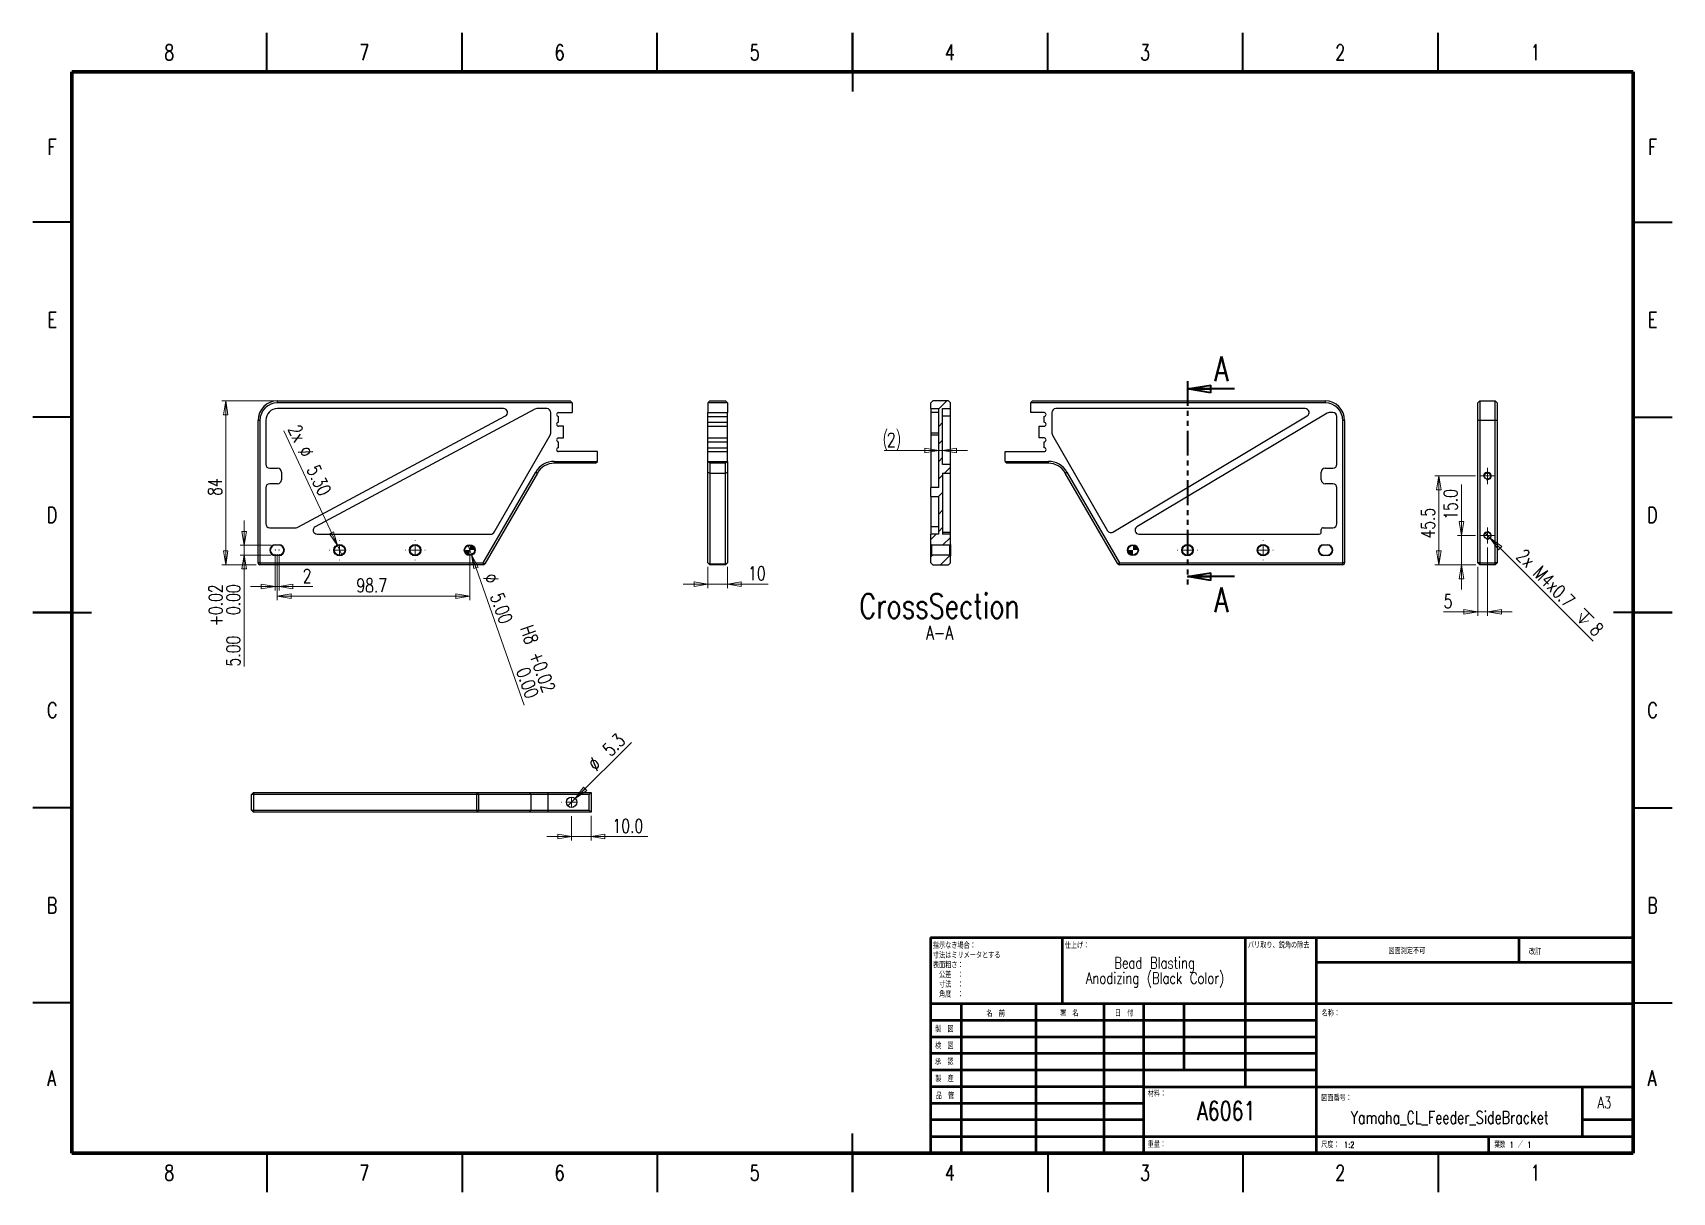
# Model space of a CAD drawing. Header units: millimetres. Extents: x 0 to 840, y 0 to 594.
import ezdxf

# ---------------------------------------------------------------- set-up
doc = ezdxf.new("R2010")
doc.units = ezdxf.units.MM
doc.header["$LTSCALE"] = 2
doc.header["$PDSIZE"] = -1
doc.linetypes.add('PHANTOM', pattern=[12.7, 6.35, -1.27, 1.27, -1.27, 1.27, -1.27])
doc.styles.add('SLDTEXTSTYLE0', font='TXT', dxfattribs={"width": 0.75, "bigfont": 'bigfont'})
doc.styles.add('SLDTEXTSTYLE1', font='TXT', dxfattribs={"width": 0.65625, "bigfont": 'bigfont'})
doc.dimstyles.new('SLDDIMSTYLE0', dxfattribs={"dimtxt": 7, "dimasz": 7.112, "dimexe": 0, "dimexo": 0.0625, "dimgap": 1.75, "dimtad": 1, "dimdec": 0, "dimrnd": 1e-09, "dimzin": 12, "dimdsep": 46, "dimtxsty": 'SLDTEXTSTYLE0', "dimblk1": 'CLOSED', "dimblk2": 'CLOSED', "dimsah": 1, "dimcen": 0.09, "dimadec": 0, "dimazin": 3, "dimtfac": 1, "dimtdec": 0, "dimtmove": 0, "dimatfit": 0, "dimldrblk": 'CLOSED', "dimfxl": 1, "dimfrac": 2, "dimtolj": 1, "dimtzin": 12, "dimarcsym": 0})
doc.dimstyles.new('SLDDIMSTYLE1', dxfattribs={"dimtxt": 7, "dimasz": 7.112, "dimexe": 0, "dimexo": 0.0625, "dimgap": 1.75, "dimtad": 1, "dimrnd": 1e-09, "dimzin": 4, "dimdsep": 46, "dimtxsty": 'SLDTEXTSTYLE0', "dimblk1": 'NONE', "dimblk2": 'CLOSED', "dimsah": 1, "dimcen": 0, "dimadec": 0, "dimazin": 1, "dimtol": 1, "dimtp": 0.018, "dimtfac": 1, "dimtmove": 0, "dimatfit": 3, "dimldrblk": 'NONE', "dimfxl": 1, "dimfrac": 2, "dimtolj": 1, "dimtzin": 0, "dimarcsym": 0})
doc.dimstyles.new('SLDDIMSTYLE2', dxfattribs={"dimtxt": 7, "dimasz": 7.112, "dimexe": 0, "dimexo": 0.0625, "dimgap": 1.75, "dimtad": 1, "dimrnd": 1e-09, "dimzin": 4, "dimdsep": 46, "dimtxsty": 'SLDTEXTSTYLE0', "dimblk1": 'NONE', "dimblk2": 'CLOSED', "dimsah": 1, "dimcen": 0, "dimadec": 0, "dimazin": 1, "dimtfac": 1, "dimtmove": 0, "dimatfit": 3, "dimldrblk": 'NONE', "dimfxl": 1, "dimfrac": 2, "dimtolj": 1, "dimtzin": 12, "dimarcsym": 0})
doc.dimstyles.new('SLDDIMSTYLE3', dxfattribs={"dimtxt": 7, "dimasz": 7.112, "dimexe": 0, "dimexo": 0.0625, "dimgap": 1.75, "dimtad": 1, "dimdec": 1, "dimrnd": 1e-09, "dimzin": 12, "dimdsep": 46, "dimtxsty": 'SLDTEXTSTYLE0', "dimblk1": 'CLOSED', "dimblk2": 'CLOSED', "dimsah": 1, "dimcen": 0.09, "dimadec": 0, "dimazin": 3, "dimtfac": 1, "dimtdec": 1, "dimtofl": 0, "dimtmove": 0, "dimatfit": 3, "dimldrblk": 'CLOSED', "dimfxl": 1, "dimfrac": 2, "dimtolj": 1, "dimtzin": 12, "dimarcsym": 0})
doc.dimstyles.new('SLDDIMSTYLE4', dxfattribs={"dimtxt": 7, "dimasz": 7.112, "dimexe": 0, "dimexo": 0.0625, "dimgap": 1.75, "dimtad": 1, "dimrnd": 1e-09, "dimzin": 4, "dimdsep": 46, "dimtxsty": 'SLDTEXTSTYLE0', "dimblk1": 'CLOSED', "dimblk2": 'CLOSED', "dimsah": 1, "dimcen": 0.09, "dimadec": 0, "dimazin": 1, "dimtol": 1, "dimtp": 0.02, "dimtfac": 1, "dimtmove": 0, "dimatfit": 0, "dimldrblk": 'CLOSED', "dimfxl": 1, "dimfrac": 2, "dimtolj": 1, "dimtzin": 0, "dimarcsym": 0})
doc.dimstyles.new('SLDDIMSTYLE5', dxfattribs={"dimtxt": 7, "dimasz": 7.112, "dimexe": 0, "dimexo": 0.0625, "dimgap": 1.75, "dimtad": 1, "dimdec": 0, "dimrnd": 1e-09, "dimzin": 12, "dimdsep": 46, "dimtxsty": 'SLDTEXTSTYLE0', "dimblk1": 'CLOSED', "dimblk2": 'CLOSED', "dimsah": 1, "dimcen": 0.09, "dimadec": 0, "dimazin": 3, "dimtfac": 1, "dimtdec": 0, "dimtofl": 0, "dimtmove": 0, "dimatfit": 3, "dimldrblk": 'CLOSED', "dimfxl": 1, "dimfrac": 2, "dimtolj": 1, "dimtzin": 12, "dimarcsym": 0})
doc.dimstyles.new('SLDDIMSTYLE6', dxfattribs={"dimtxt": 7, "dimasz": 7.112, "dimexe": 0, "dimexo": 0.0625, "dimgap": 1.75, "dimtad": 1, "dimdec": 1, "dimrnd": 1e-09, "dimzin": 4, "dimdsep": 46, "dimtxsty": 'SLDTEXTSTYLE0', "dimblk1": 'CLOSED', "dimblk2": 'CLOSED', "dimsah": 1, "dimcen": 0.09, "dimadec": 0, "dimazin": 1, "dimtfac": 1, "dimtdec": 1, "dimtmove": 0, "dimatfit": 0, "dimldrblk": 'CLOSED', "dimfxl": 1, "dimfrac": 2, "dimtolj": 1, "dimtzin": 12, "dimarcsym": 0})
doc.dimstyles.new('SLDDIMSTYLE7', dxfattribs={"dimtxt": 7, "dimasz": 7.112, "dimexe": 0, "dimexo": 0.0625, "dimgap": 1.75, "dimtad": 1, "dimdec": 1, "dimrnd": 1e-09, "dimzin": 12, "dimdsep": 46, "dimtxsty": 'SLDTEXTSTYLE0', "dimblk1": 'CLOSED', "dimblk2": 'CLOSED', "dimsah": 1, "dimcen": 0.09, "dimadec": 0, "dimazin": 3, "dimtfac": 1, "dimtdec": 1, "dimtmove": 0, "dimatfit": 0, "dimldrblk": 'CLOSED', "dimfxl": 1, "dimfrac": 2, "dimtolj": 1, "dimtzin": 12, "dimarcsym": 0})
doc.dimstyles.new('SLDDIMSTYLE8', dxfattribs={"dimtxt": 7, "dimasz": 7.112, "dimexe": 0, "dimexo": 0.0625, "dimgap": 1.75, "dimtad": 1, "dimrnd": 1e-09, "dimzin": 12, "dimdsep": 46, "dimtxsty": 'SLDTEXTSTYLE0', "dimblk1": 'NONE', "dimblk2": 'CLOSED', "dimsah": 1, "dimcen": 0, "dimadec": 0, "dimazin": 3, "dimtfac": 1, "dimtmove": 0, "dimatfit": 3, "dimldrblk": 'NONE', "dimfxl": 1, "dimfrac": 2, "dimtolj": 1, "dimtzin": 12, "dimarcsym": 0})
doc.dimstyles.new('SLDDIMSTYLE9', dxfattribs={"dimtxt": 7, "dimasz": 7.112, "dimexe": 0, "dimexo": 0.0625, "dimgap": 1.75, "dimtad": 1, "dimdec": 1, "dimrnd": 1e-09, "dimzin": 12, "dimdsep": 46, "dimtxsty": 'SLDTEXTSTYLE0', "dimblk1": 'NONE', "dimblk2": 'CLOSED', "dimsah": 1, "dimcen": 0, "dimadec": 0, "dimazin": 3, "dimtfac": 1, "dimtdec": 1, "dimtmove": 0, "dimatfit": 3, "dimldrblk": 'NONE', "dimfxl": 1, "dimfrac": 2, "dimtolj": 1, "dimtzin": 12, "dimarcsym": 0})

# ---------------------------------------------------------------- blocks, each defined once
blk = doc.blocks.new('_Closed')
at = {"color": 0, "linetype": 'ByBlock', "lineweight": -2}
for p, q in [((-1, 0.166667), (0, 0)), ((-1, 0.166667), (-1, -0.166667)), ((0, 0), (-1, -0.166667)), ((0, 0), (-1, 0))]:
    blk.add_line(p, q, dxfattribs=at)
blk = doc.blocks.new('_D')
at = {"color": 7, "linetype": 'Continuous', "lineweight": 0}
for p, q in [((124.2, 326.94), (124.2, 308.25)), ((126.2, 326.94), (126.2, 308.25)), ((124.2, 310.25), (111.5, 310.25)), ((124.2, 310.25), (126.2, 310.25)), ((126.2, 310.25), (143.49, 310.25))]:
    blk.add_line(p, q, dxfattribs=at)
at = {"color": 7, "linetype": 'Continuous', "lineweight": 18, "xscale": 7.112, "yscale": 7.112}
blk.add_blockref('_Closed', (124.2, 310.25), dxfattribs=at)
at = {"color": 7, "linetype": 'Continuous', "lineweight": 18, "xscale": 7.112, "yscale": 7.112, "rotation": 180}
blk.add_blockref('_Closed', (126.2, 310.25), dxfattribs=at)
at = {"color": 7, "linetype": 'Continuous', "lineweight": 18, "insert": (138.31, 319.27), "char_height": 7, "attachment_point": 1, "style": 'SLDTEXTSTYLE0'}
blk.add_mtext('2', dxfattribs=at)
blk = doc.blocks.new('_D_1')
at = {"color": 7, "linetype": 'Continuous', "lineweight": 0}
for q in [(223.07, 331.3), (251.81, 249.54)]:
    blk.add_line((224.73, 326.58), q, dxfattribs=at)
at = {"color": 7, "linetype": 'Continuous', "lineweight": 18, "xscale": 7.112, "yscale": 7.112, "rotation": 109.3713068429}
blk.add_blockref('_Closed', (224.73, 326.58, -5), dxfattribs=at)
at = {"color": 7, "linetype": 'Continuous', "lineweight": 18, "char_height": 7, "attachment_point": 1, "rotation": 289.37131, "style": 'SLDTEXTSTYLE0'}
for s, insert in [('%%c', (237.26, 317.72)), ('5.00', (240.86, 307.79)), ('H8', (256.16, 291.24)), ('+', (260.85, 277.91)), ('0.02', (262.72, 272.57)), ('0.00', (254.19, 269.57))]:
    blk.add_mtext(s, dxfattribs=dict(at, insert=insert))
blk = doc.blocks.new('_None')
blk = doc.blocks.new('_D_2')
at = {"color": 7, "linetype": 'Continuous', "lineweight": 0}
for q in [(128.64, 390.15), (158.32, 326.54)]:
    blk.add_line((156.08, 331.34), q, dxfattribs=at)
at = {"color": 7, "linetype": 'Continuous', "lineweight": 18, "xscale": 7.112, "yscale": 7.112, "rotation": 295.00922909}
blk.add_blockref('_Closed', (156.08, 331.34, -5), dxfattribs=at)
at = {"color": 7, "linetype": 'Continuous', "lineweight": 18, "char_height": 7, "attachment_point": 1, "rotation": 295.00923, "style": 'SLDTEXTSTYLE0'}
for s, insert in [('2x', (136.88, 393.99)), ('%%c', (141.96, 382.86)), ('5.30', (146.52, 373.34))]:
    blk.add_mtext(s, dxfattribs=dict(at, insert=insert))
blk = doc.blocks.new('_D_3')
at = {"color": 7, "linetype": 'Continuous', "lineweight": 0}
for p, q in [((125.2, 326.94), (125.2, 303.32)), ((223.9, 326.94), (223.9, 303.32)), ((125.2, 305.32), (223.9, 305.32))]:
    blk.add_line(p, q, dxfattribs=at)
at = {"color": 7, "linetype": 'Continuous', "lineweight": 18, "xscale": 7.112, "yscale": 7.112, "rotation": 180}
blk.add_blockref('_Closed', (125.2, 305.32, -5), dxfattribs=at)
at = {"color": 7, "linetype": 'Continuous', "lineweight": 18, "xscale": 7.112, "yscale": 7.112}
blk.add_blockref('_Closed', (223.9, 305.32, -5), dxfattribs=at)
at = {"color": 7, "linetype": 'Continuous', "lineweight": 18, "insert": (165.8, 314.34), "char_height": 7, "attachment_point": 1, "style": 'SLDTEXTSTYLE0'}
blk.add_mtext('98.7', dxfattribs=at)
blk = doc.blocks.new('_D_4')
at = {"color": 7, "linetype": 'Continuous', "lineweight": 0}
for p, q in [((108.32, 331.44), (108.32, 344.14)), ((122.2, 331.44), (106.32, 331.44)), ((108.32, 331.44), (108.32, 326.44)), ((122.2, 326.44), (106.32, 326.44)), ((108.32, 326.44), (108.32, 269.34))]:
    blk.add_line(p, q, dxfattribs=at)
at = {"color": 7, "linetype": 'Continuous', "lineweight": 18, "xscale": 7.112, "yscale": 7.112}
for p, rotation in [((108.32, 331.44, -5), 270), ((108.32, 326.44, -5), 90)]:
    blk.add_blockref('_Closed', p, dxfattribs=dict(at, rotation=rotation))
at = {"color": 7, "linetype": 'Continuous', "lineweight": 18, "char_height": 7, "attachment_point": 1, "rotation": 90, "style": 'SLDTEXTSTYLE0'}
for s, insert in [('0.02', (90.24, 295.68)), ('0.00', (99.3, 295.68)), ('+', (90.24, 290.02)), ('5.00', (99.19, 269.34))]:
    blk.add_mtext(s, dxfattribs=dict(at, insert=insert))
blk = doc.blocks.new('_D_5')
at = {"color": 7, "linetype": 'Continuous', "lineweight": 0}
for p, q in [((123.4, 405.44), (96.83, 405.44)), ((98.83, 321.44), (98.83, 405.44)), ((114.4, 321.44), (96.83, 321.44))]:
    blk.add_line(p, q, dxfattribs=at)
at = {"color": 7, "linetype": 'Continuous', "lineweight": 18, "xscale": 7.112, "yscale": 7.112}
for p, rotation in [((98.83, 405.44, -5), 90), ((98.83, 321.44, -5), 270)]:
    blk.add_blockref('_Closed', p, dxfattribs=dict(at, rotation=rotation))
at = {"color": 7, "linetype": 'Continuous', "lineweight": 18, "insert": (89.81, 356.76), "char_height": 7, "attachment_point": 1, "rotation": 90, "style": 'SLDTEXTSTYLE0'}
blk.add_mtext('84', dxfattribs=at)
blk = doc.blocks.new('SW_CENTERMARKSYMBOL_0')
at = {"color": 0, "linetype": 'Continuous', "lineweight": 18}
for p, q in [((-5, 0), (-5.15, 0)), ((0, 0), (-2.5, 0)), ((0, 5), (0, 5.15)), ((0, 0), (0, 2.5)), ((0, 0), (0, -2.5)), ((0, 0), (2.5, 0)), ((5, 0), (5.15, 0)), ((0, -5), (0, -5.15))]:
    blk.add_line(p, q, dxfattribs=at)
blk = doc.blocks.new('SW_CENTERMARKSYMBOL_1')
at = {"color": 0, "linetype": 'Continuous', "lineweight": 18}
for p, q in [((-5, 0), (-5.15, 0)), ((0, 0), (-2.5, 0)), ((0, 5), (0, 5.15)), ((0, 0), (0, 2.5)), ((0, 0), (0, -2.5)), ((0, 0), (2.5, 0)), ((5, 0), (5.15, 0)), ((0, -5), (0, -5.15))]:
    blk.add_line(p, q, dxfattribs=at)
blk = doc.blocks.new('SW_DOWELSYMBOL_0')
at = {"linetype": 'Continuous', "lineweight": 0}
h = blk.add_hatch(color=0, dxfattribs=at)
edge = h.paths.add_edge_path(flags=0)
edge.add_arc((0, 0), 2.5, 180, 270)
edge.add_line((0, -2.5), (0, 0))
edge.add_line((0, 0), (-2.5, 0))
h = blk.add_hatch(color=0, dxfattribs=at)
edge = h.paths.add_edge_path(flags=0)
edge.add_arc((0, 0), 2.5, 0, 90)
edge.add_line((0, 2.5), (0, 0))
edge.add_line((0, 0), (2.5, 0))
at = {"color": 0, "linetype": 'Continuous', "lineweight": 0}
blk.add_circle((0, 0), 2.5, dxfattribs=at)
blk = doc.blocks.new('_D_6')
at = {"color": 7, "linetype": 'Continuous', "lineweight": 0}
for p, q in [((345.92, 320.44), (345.92, 309.52)), ((355.92, 320.44), (355.92, 309.52)), ((345.92, 311.52), (333.22, 311.52)), ((345.92, 311.52), (355.92, 311.52)), ((355.92, 311.52), (376.86, 311.52))]:
    blk.add_line(p, q, dxfattribs=at)
at = {"color": 7, "linetype": 'Continuous', "lineweight": 18, "xscale": 7.112, "yscale": 7.112}
blk.add_blockref('_Closed', (345.92, 311.52), dxfattribs=at)
at = {"color": 7, "linetype": 'Continuous', "lineweight": 18, "xscale": 7.112, "yscale": 7.112, "rotation": 180}
blk.add_blockref('_Closed', (355.92, 311.52), dxfattribs=at)
at = {"color": 7, "linetype": 'Continuous', "lineweight": 18, "insert": (366.51, 320.54), "char_height": 7, "attachment_point": 1, "style": 'SLDTEXTSTYLE0'}
blk.add_mtext('10', dxfattribs=at)
blk = doc.blocks.new('SW_CENTERMARKSYMBOL_2')
at = {"color": 0, "linetype": 'Continuous', "lineweight": 18}
for p, q in [((-5, 0), (-5.15, 0)), ((0, 0), (-2.5, 0)), ((0, 5), (0, 5.15)), ((0, 0), (0, 2.5)), ((0, 0), (0, -2.5)), ((0, 0), (2.5, 0)), ((5, 0), (5.15, 0)), ((0, -5), (0, -5.15))]:
    blk.add_line(p, q, dxfattribs=at)
blk = doc.blocks.new('SW_CENTERMARKSYMBOL_3')
at = {"color": 0, "linetype": 'Continuous', "lineweight": 18}
for p, q in [((-5, 0), (-5.15, 0)), ((0, 0), (-2.5, 0)), ((0, 5), (0, 5.15)), ((0, 0), (0, 2.5)), ((0, 0), (0, -2.5)), ((0, 0), (2.5, 0)), ((5, 0), (5.15, 0)), ((0, -5), (0, -5.15))]:
    blk.add_line(p, q, dxfattribs=at)
blk = doc.blocks.new('SW_DOWELSYMBOL_1')
at = {"linetype": 'Continuous', "lineweight": 0}
h = blk.add_hatch(color=0, dxfattribs=at)
edge = h.paths.add_edge_path(flags=0)
edge.add_arc((0, 0), 2.5, 180, 270)
edge.add_line((0, -2.5), (0, 0))
edge.add_line((0, 0), (-2.5, 0))
h = blk.add_hatch(color=0, dxfattribs=at)
edge = h.paths.add_edge_path(flags=0)
edge.add_arc((0, 0), 2.5, 0, 90)
edge.add_line((0, 2.5), (0, 0))
edge.add_line((0, 0), (2.5, 0))
at = {"color": 0, "linetype": 'Continuous', "lineweight": 0}
blk.add_circle((0, 0), 2.5, dxfattribs=at)
blk = doc.blocks.new('_D_7')
at = {"color": 7, "linetype": 'Continuous', "lineweight": 0}
for p, q in [((731.98, 336.44), (731.98, 362.61)), ((739.2, 336.44), (729.98, 336.44)), ((731.98, 321.44), (731.98, 336.44)), ((739.35, 321.44), (729.98, 321.44)), ((731.98, 321.44), (731.98, 308.74))]:
    blk.add_line(p, q, dxfattribs=at)
at = {"color": 7, "linetype": 'Continuous', "lineweight": 18, "xscale": 7.112, "yscale": 7.112}
for p, rotation in [((731.98, 336.44), 270), ((731.98, 321.44), 90)]:
    blk.add_blockref('_Closed', p, dxfattribs=dict(at, rotation=rotation))
at = {"color": 7, "linetype": 'Continuous', "lineweight": 18, "insert": (722.95, 344.51), "char_height": 7, "attachment_point": 1, "rotation": 90, "style": 'SLDTEXTSTYLE0'}
blk.add_mtext('15.0', dxfattribs=at)
blk = doc.blocks.new('_D_8')
at = {"color": 7, "linetype": 'Continuous', "lineweight": 0}
for p, q in [((739.2, 366.94), (718.35, 366.94)), ((720.35, 321.44), (720.35, 366.94)), ((739.35, 321.44), (718.35, 321.44))]:
    blk.add_line(p, q, dxfattribs=at)
at = {"color": 7, "linetype": 'Continuous', "lineweight": 18, "xscale": 7.112, "yscale": 7.112}
for p, rotation in [((720.35, 366.94), 90), ((720.35, 321.44), 270)]:
    blk.add_blockref('_Closed', p, dxfattribs=dict(at, rotation=rotation))
at = {"color": 7, "linetype": 'Continuous', "lineweight": 18, "insert": (711.33, 334.88), "char_height": 7, "attachment_point": 1, "rotation": 90, "style": 'SLDTEXTSTYLE0'}
blk.add_mtext('45.5', dxfattribs=at)
blk = doc.blocks.new('SW_SYMBOL_HOLE_DEPTH')
at = {"color": 0, "linetype": 'Continuous', "lineweight": 18}
for p, q in [((0, 1750), (1600, 1750)), ((200, 1110), (800, 150)), ((800, 1750), (800, 150)), ((1400, 1110), (800, 150))]:
    blk.add_line(p, q, dxfattribs=at)
blk = doc.blocks.new('_D_9')
at = {"color": 7, "linetype": 'Continuous', "lineweight": 0}
for q in [(743.94, 337.86), (799.49, 282.31)]:
    blk.add_line((746.77, 335.03), q, dxfattribs=at)
at = {"color": 7, "linetype": 'Continuous', "lineweight": 18, "xscale": 7.112, "yscale": 7.112, "rotation": 135}
blk.add_blockref('_Closed', (746.77, 335.03), dxfattribs=at)
at = {"color": 7, "linetype": 'Continuous', "lineweight": 18, "xscale": 0.0044707031, "yscale": 0.0044707031, "zscale": 0.0044707031, "rotation": 315}
blk.add_blockref('SW_SYMBOL_HOLE_DEPTH', (789.42, 293.7), dxfattribs=at)
at = {"color": 7, "linetype": 'Continuous', "lineweight": 18, "char_height": 7, "attachment_point": 1, "rotation": 315, "style": 'SLDTEXTSTYLE0'}
for s, insert in [('2x', (764.5, 330.16)), ('M4x0.7', (773.15, 321.5)), ('8', (802.26, 292.4))]:
    blk.add_mtext(s, dxfattribs=dict(at, insert=insert))
blk = doc.blocks.new('_D_10')
at = {"color": 7, "linetype": 'Continuous', "lineweight": 0}
for p, q in [((745.35, 330.29), (745.35, 295.28)), ((740.35, 320.44), (740.35, 295.28)), ((740.35, 297.28), (722.88, 297.28)), ((740.35, 297.28), (745.35, 297.28)), ((745.35, 297.28), (758.05, 297.28))]:
    blk.add_line(p, q, dxfattribs=at)
at = {"color": 7, "linetype": 'Continuous', "lineweight": 18, "xscale": 7.112, "yscale": 7.112}
blk.add_blockref('_Closed', (740.35, 297.28), dxfattribs=at)
at = {"color": 7, "linetype": 'Continuous', "lineweight": 18, "xscale": 7.112, "yscale": 7.112, "rotation": 180}
blk.add_blockref('_Closed', (745.35, 297.28), dxfattribs=at)
at = {"color": 7, "linetype": 'Continuous', "lineweight": 18, "insert": (722.88, 306.3), "char_height": 7, "attachment_point": 1, "style": 'SLDTEXTSTYLE0'}
blk.add_mtext('5', dxfattribs=at)
blk = doc.blocks.new('SW_CENTERMARKSYMBOL_4')
at = {"color": 0, "linetype": 'Continuous', "lineweight": 18}
for p, q in [((-2.5, 0), (-4.15, 0)), ((0, 0), (-2.5, 0)), ((0, 2.5), (0, 4.15)), ((0, 0), (0, 2.5)), ((0, 0), (0, -2.5)), ((0, 0), (2.5, 0)), ((2.5, 0), (4.15, 0)), ((0, -2.5), (0, -4.15))]:
    blk.add_line(p, q, dxfattribs=at)
blk = doc.blocks.new('SW_CENTERMARKSYMBOL_5')
at = {"color": 0, "linetype": 'Continuous', "lineweight": 18}
for p, q in [((-2.5, 0), (-4.15, 0)), ((0, 0), (-2.5, 0)), ((0, 2.5), (0, 4.15)), ((0, 0), (0, 2.5)), ((0, 0), (0, -2.5)), ((0, 0), (2.5, 0)), ((2.5, 0), (4.15, 0)), ((0, -2.5), (0, -4.15))]:
    blk.add_line(p, q, dxfattribs=at)
blk = doc.blocks.new('_D_11')
at = {"color": 7, "linetype": 'Continuous', "lineweight": 0}
for q in [(306.76, 230.44), (274.2, 197.88)]:
    blk.add_line((277.95, 201.63), q, dxfattribs=at)
at = {"color": 7, "linetype": 'Continuous', "lineweight": 18, "xscale": 7.112, "yscale": 7.112, "rotation": 225.0000000088}
blk.add_blockref('_Closed', (277.95, 201.63), dxfattribs=at)
at = {"color": 7, "linetype": 'Continuous', "lineweight": 18, "char_height": 7, "attachment_point": 1, "rotation": 45, "style": 'SLDTEXTSTYLE0'}
for s, insert in [('5.3', (291.22, 227.7)), ('%%c', (283.83, 220.16))]:
    blk.add_mtext(s, dxfattribs=dict(at, insert=insert))
blk = doc.blocks.new('_D_12')
at = {"color": 7, "linetype": 'Continuous', "lineweight": 0}
for p, q in [((276.07, 192.6), (276.07, 180.17)), ((286.07, 192.75), (286.07, 180.17)), ((276.07, 182.17), (263.37, 182.17)), ((286.07, 182.17), (276.07, 182.17)), ((286.07, 182.17), (315.13, 182.17))]:
    blk.add_line(p, q, dxfattribs=at)
at = {"color": 7, "linetype": 'Continuous', "lineweight": 18, "xscale": 7.112, "yscale": 7.112}
blk.add_blockref('_Closed', (276.07, 182.17), dxfattribs=at)
at = {"color": 7, "linetype": 'Continuous', "lineweight": 18, "xscale": 7.112, "yscale": 7.112, "rotation": 180}
blk.add_blockref('_Closed', (286.07, 182.17), dxfattribs=at)
at = {"color": 7, "linetype": 'Continuous', "lineweight": 18, "insert": (297.02, 191.19), "char_height": 7, "attachment_point": 1, "style": 'SLDTEXTSTYLE0'}
blk.add_mtext('10.0', dxfattribs=at)
blk = doc.blocks.new('SW_CENTERMARKSYMBOL_6')
at = {"color": 0, "linetype": 'Continuous', "lineweight": 18}
for p, q in [((-5, 0), (-5.15, 0)), ((0, 0), (-2.5, 0)), ((0, 5), (0, 5.15)), ((0, 0), (0, 2.5)), ((0, 0), (0, -2.5)), ((0, 0), (2.5, 0)), ((5, 0), (5.15, 0)), ((0, -5), (0, -5.15))]:
    blk.add_line(p, q, dxfattribs=at)
blk = doc.blocks.new('_D_13')
at = {"color": 7, "linetype": 'Continuous', "lineweight": 0}
for p, q in [((464.19, 379.93), (436.3, 379.93)), ((464.19, 379.93), (466.19, 379.93)), ((466.19, 379.93), (478.89, 379.93))]:
    blk.add_line(p, q, dxfattribs=at)
at = {"color": 7, "linetype": 'Continuous', "lineweight": 18}
for centre, start, end in [((448.72, 385.49), 153.43495, 206.56505), ((431.67, 385.49), 333.43495, 26.56505)]:
    blk.add_arc(centre, 12.42, start, end, dxfattribs=at)
at = {"color": 7, "linetype": 'Continuous', "lineweight": 18, "xscale": 7.112, "yscale": 7.112}
blk.add_blockref('_Closed', (464.19, 379.93, 40.25), dxfattribs=at)
at = {"color": 7, "linetype": 'Continuous', "lineweight": 18, "xscale": 7.112, "yscale": 7.112, "rotation": 180}
blk.add_blockref('_Closed', (466.19, 379.93, 40.25), dxfattribs=at)
at = {"color": 7, "linetype": 'Continuous', "lineweight": 18, "insert": (437.61, 388.96), "char_height": 7, "attachment_point": 1, "style": 'SLDTEXTSTYLE0'}
blk.add_mtext('2', dxfattribs=at)

msp = doc.modelspace()

# ---------------------------------------------------------------- hatches: boundary and pattern name
at = {"linetype": 'Continuous', "lineweight": 18}
h = msp.add_hatch(dxfattribs=at)
h.set_pattern_fill('ANSI31', scale=2, style=0)
h.paths.add_polyline_path([(466.195, 337.141), (466.195, 368.326), (470.195, 368.326), (470.195, 372.864), (466.195, 372.864), (466.195, 401.441), (470.195, 401.441), (470.195, 404.441), (469.195, 405.441), (461.195, 405.441), (460.195, 404.441), (460.195, 401.441), (464.195, 401.441), (464.195, 361.033), (460.195, 361.033), (460.195, 356.372), (464.195, 356.372), (464.195, 337.141), (460.195, 337.141), (460.195, 331.891), (460.495, 331.591), (469.895, 331.591), (470.195, 331.891), (470.195, 337.141)], flags=0)
h = msp.add_hatch(dxfattribs=at)
h.set_pattern_fill('ANSI31', scale=2, style=0)
h.paths.add_polyline_path([(470.195, 325.991), (469.895, 326.291), (460.495, 326.291), (460.195, 325.991), (460.195, 322.441), (461.195, 321.441), (469.195, 321.441), (470.195, 322.441)], flags=0)

# ---------------------------------------------------------------- linework, layer by layer
at = {"color": 7, "linetype": 'Continuous', "lineweight": 35}
for p, q in [((120, 574), (120, 594)), ((220, 574), (220, 594)), ((320, 574), (320, 594)), ((420, 594), (420, 564)), ((420, 574), (420, 594)), ((520, 574), (520, 594)), ((620, 574), (620, 594)), ((720, 574), (720, 594)), ((20, 497), (0, 497)), ((820, 497), (840, 497)), ((615.672, 411.521), (591.672, 411.521)), ((20, 397), (0, 397)), ((820, 397), (840, 397)), ((615.672, 315.361), (591.672, 315.361)), ((0, 297), (30, 297)), ((20, 297), (0, 297)), ((840, 297), (810, 297)), ((820, 297), (840, 297)), ((20, 197), (0, 197)), ((820, 197), (840, 197)), ((20, 97), (0, 97)), ((820, 97), (840, 97)), ((420, 0), (420, 30)), ((120, 20), (120, 0)), ((220, 20), (220, 0)), ((320, 20), (320, 0)), ((420, 20), (420, 0)), ((520, 20), (520, 0)), ((620, 20), (620, 0)), ((720, 20), (720, 0))]:
    msp.add_line(p, q, dxfattribs=at)
at = {"color": 7, "linetype": 'Continuous', "lineweight": 70}
for p, q in [((20, 20), (20, 574)), ((20, 574), (820, 574)), ((820, 574), (820, 20)), ((820, 20), (20, 20))]:
    msp.add_line(p, q, dxfattribs=at)
at = {"color": 7, "linetype": 'PHANTOM', "lineweight": 35}
msp.add_line((591.672, 415.521), (591.672, 311.361), dxfattribs=at)
at = {"color": 7, "linetype": 'Continuous', "lineweight": 25}
for p, q in [((125.396, 404.441), (125.396, 405.441)), ((125.396, 405.441), (275.396, 405.441)), ((276.396, 404.441), (125.396, 404.441)), ((276.396, 404.441), (275.396, 405.441)), ((276.396, 404.441), (276.396, 399.441)), ((345.919, 404.441), (346.919, 405.441)), ((355.919, 404.441), (345.919, 404.441)), ((345.919, 404.441), (345.919, 399.441)), ((346.919, 405.441), (354.919, 405.441)), ((354.919, 405.441), (355.919, 404.441)), ((355.919, 404.441), (355.919, 399.441)), ((460.195, 404.441), (461.195, 405.441)), ((460.195, 401.441), (460.195, 404.441)), ((469.195, 405.441), (461.195, 405.441)), ((469.195, 405.441), (470.195, 404.441)), ((470.195, 401.441), (470.195, 404.441)), ((512.172, 405.441), (511.172, 404.441)), ((511.172, 404.441), (511.172, 399.441)), ((662.172, 404.441), (511.172, 404.441)), ((512.172, 405.441), (662.172, 405.441)), ((662.172, 405.441), (662.172, 404.441)), ((741.354, 405.441), (740.354, 404.441)), ((740.354, 395.441), (740.354, 404.441)), ((741.354, 405.441), (741.354, 395.441)), ((741.354, 405.441), (749.354, 405.441)), ((749.354, 395.441), (749.354, 405.441)), ((750.354, 404.441), (749.354, 405.441)), ((750.354, 404.441), (750.354, 395.441)), ((116.396, 395.441), (115.396, 395.441)), ((115.396, 322.441), (115.396, 395.441)), ((116.396, 395.441), (116.396, 322.441)), ((119.396, 395.441), (119.396, 372.941)), ((241.259, 401.441), (125.396, 401.441)), ((135.833, 340.678), (242.203, 397.678)), ((257.251, 401.204), (144.723, 340.904)), ((263.396, 401.441), (258.196, 401.441)), ((265.396, 388.867), (265.396, 399.441)), ((269.396, 399.441), (276.396, 399.441)), ((269.396, 394.441), (269.396, 397.441)), ((345.919, 399.441), (355.919, 399.441)), ((345.919, 397.441), (345.919, 399.441)), ((345.919, 397.441), (355.919, 397.441)), ((345.919, 394.441), (345.919, 397.441)), ((355.919, 397.441), (355.919, 399.441)), ((355.919, 394.441), (355.919, 397.441)), ((460.195, 401.441), (464.195, 401.441)), ((460.195, 401.441), (460.195, 399.441)), ((464.195, 399.441), (460.195, 399.441)), ((460.195, 399.441), (460.195, 388.867)), ((464.195, 361.033), (464.195, 401.441)), ((466.195, 401.441), (470.195, 401.441)), ((466.195, 372.864), (466.195, 401.441)), ((466.195, 397.678), (470.195, 397.678)), ((470.195, 397.678), (470.195, 401.441)), ((470.195, 372.864), (470.195, 397.678)), ((518.172, 399.441), (511.172, 399.441)), ((518.172, 394.441), (518.172, 397.441)), ((522.172, 399.441), (522.172, 388.867)), ((651.993, 401.441), (524.172, 401.441)), ((553.47, 338.184), (653.02, 397.725)), ((663.208, 399.158), (565.733, 340.858)), ((666.172, 399.441), (664.235, 399.441)), ((668.172, 372.941), (668.172, 397.441)), ((671.172, 322.441), (671.172, 395.441)), ((672.172, 395.441), (671.172, 395.441)), ((672.172, 395.441), (672.172, 322.441)), ((740.354, 322.441), (740.354, 395.441)), ((741.354, 395.441), (740.354, 395.441)), ((741.354, 395.441), (741.354, 322.441)), ((749.354, 395.441), (741.354, 395.441)), ((749.354, 322.441), (749.354, 395.441)), ((750.354, 395.441), (749.354, 395.441)), ((750.354, 395.441), (750.354, 322.441)), ((236.419, 338.141), (265.128, 387.867)), ((271.896, 392.441), (269.396, 392.441)), ((269.396, 386.441), (271.896, 386.441)), ((271.896, 386.441), (271.896, 392.441)), ((345.919, 394.441), (355.919, 394.441)), ((345.919, 392.441), (345.919, 394.441)), ((345.919, 392.441), (355.919, 392.441)), ((345.919, 386.441), (345.919, 392.441)), ((345.919, 386.441), (355.919, 386.441)), ((345.919, 384.441), (345.919, 386.441)), ((355.919, 392.441), (355.919, 394.441)), ((355.919, 386.441), (355.919, 392.441)), ((355.919, 384.441), (355.919, 386.441)), ((464.195, 388.867), (460.195, 388.867)), ((460.195, 388.867), (460.195, 387.867)), ((464.195, 387.867), (460.195, 387.867)), ((460.195, 387.867), (460.195, 361.033)), ((515.672, 386.441), (515.672, 392.441)), ((515.672, 392.441), (518.172, 392.441)), ((518.172, 386.441), (515.672, 386.441)), ((522.44, 387.867), (550.711, 338.9)), ((269.396, 381.441), (269.396, 384.441)), ((289.396, 379.441), (269.396, 379.441)), ((289.396, 374.441), (289.396, 379.441)), ((345.919, 384.441), (355.919, 384.441)), ((345.919, 381.441), (345.919, 384.441)), ((345.919, 381.441), (355.919, 381.441)), ((345.919, 379.441), (345.919, 381.441)), ((345.919, 379.441), (355.919, 379.441)), ((345.919, 374.441), (345.919, 379.441)), ((355.919, 381.441), (355.919, 384.441)), ((355.919, 379.441), (355.919, 381.441)), ((355.919, 374.441), (355.919, 379.441)), ((498.172, 374.441), (498.172, 379.441)), ((498.172, 379.441), (518.172, 379.441)), ((518.172, 381.441), (518.172, 384.441)), ((121.396, 370.941), (125.396, 370.941)), ((267.192, 374.441), (289.396, 374.441)), ((267.192, 374.441), (267.192, 373.441)), ((288.396, 373.441), (267.192, 373.441)), ((288.396, 373.441), (289.396, 374.441)), ((345.919, 374.441), (355.919, 374.441)), ((346.919, 373.441), (345.919, 374.441)), ((345.919, 368.941), (345.919, 374.441)), ((354.919, 373.441), (346.919, 373.441)), ((346.919, 373.441), (346.919, 368.441)), ((355.919, 374.441), (354.919, 373.441)), ((354.919, 368.441), (354.919, 373.441)), ((355.919, 374.441), (355.919, 368.941)), ((470.195, 372.864), (466.195, 372.864)), ((470.195, 368.326), (470.195, 372.864)), ((498.172, 374.441), (520.377, 374.441)), ((498.172, 374.441), (499.172, 373.441)), ((520.377, 373.441), (499.172, 373.441)), ((520.377, 373.441), (520.377, 374.441)), ((662.172, 370.941), (666.172, 370.941)), ((125.396, 362.941), (121.396, 362.941)), ((127.396, 368.941), (127.396, 364.941)), ((230.819, 322.441), (257.666, 368.941)), ((258.532, 368.441), (231.685, 321.941)), ((257.666, 368.941), (258.532, 368.441)), ((345.919, 368.941), (346.919, 368.441)), ((345.919, 322.441), (345.919, 368.941)), ((346.919, 368.441), (354.919, 368.441)), ((346.919, 368.441), (346.919, 321.941)), ((354.919, 368.441), (355.919, 368.941)), ((354.919, 321.941), (354.919, 368.441)), ((355.919, 368.941), (355.919, 322.441)), ((466.195, 368.326), (470.195, 368.326)), ((466.195, 368.326), (466.195, 337.141)), ((470.195, 338.141), (470.195, 368.326)), ((529.037, 368.441), (529.903, 368.941)), ((555.884, 321.941), (529.037, 368.441)), ((529.903, 368.941), (556.75, 322.441)), ((660.172, 364.941), (660.172, 368.941)), ((666.172, 362.941), (662.172, 362.941)), ((119.396, 360.941), (119.396, 342.441)), ((460.195, 356.372), (460.195, 361.033)), ((464.195, 361.033), (460.195, 361.033)), ((460.195, 356.372), (464.195, 356.372)), ((460.195, 356.372), (460.195, 340.858)), ((464.195, 337.141), (464.195, 356.372)), ((668.172, 342.441), (668.172, 360.941)), ((121.396, 340.441), (134.889, 340.441)), ((145.668, 337.141), (234.687, 337.141)), ((464.195, 340.858), (460.195, 340.858)), ((460.195, 340.858), (460.195, 337.141)), ((460.195, 331.891), (460.195, 337.141)), ((464.195, 337.141), (460.195, 337.141)), ((466.195, 338.141), (470.195, 338.141)), ((470.195, 337.141), (466.195, 337.141)), ((470.195, 337.141), (470.195, 338.141)), ((470.195, 331.891), (470.195, 337.141)), ((566.76, 337.141), (659.172, 337.141)), ((660.172, 338.141), (660.172, 339.441)), ((661.172, 340.441), (666.172, 340.441)), ((124.196, 331.641), (126.196, 331.641)), ((124.196, 331.641), (124.196, 331.441)), ((126.196, 331.441), (124.196, 331.441)), ((126.196, 331.441), (126.196, 331.641)), ((460.495, 331.591), (460.195, 331.891)), ((460.195, 325.991), (460.195, 331.891)), ((460.495, 331.591), (469.895, 331.591)), ((460.495, 331.591), (460.495, 326.291)), ((470.195, 331.891), (469.895, 331.591)), ((469.895, 326.291), (469.895, 331.591)), ((470.195, 331.891), (470.195, 325.991)), ((661.372, 331.641), (663.372, 331.641)), ((661.372, 331.641), (661.372, 331.441)), ((663.372, 331.441), (661.372, 331.441)), ((663.372, 331.441), (663.372, 331.641)), ((116.396, 322.441), (115.396, 322.441)), ((116.396, 322.441), (230.819, 322.441)), ((116.396, 322.441), (116.396, 321.441)), ((230.819, 321.441), (116.396, 321.441)), ((124.196, 326.241), (124.196, 326.441)), ((124.196, 326.441), (126.196, 326.441)), ((126.196, 326.241), (124.196, 326.241)), ((126.196, 326.441), (126.196, 326.241)), ((230.819, 322.441), (230.819, 321.441)), ((230.819, 322.441), (231.685, 321.941)), ((345.919, 322.441), (346.919, 321.941)), ((345.919, 322.441), (346.919, 321.441)), ((346.919, 321.941), (354.919, 321.941)), ((346.919, 321.941), (346.919, 321.441)), ((354.919, 321.441), (346.919, 321.441)), ((354.919, 321.941), (355.919, 322.441)), ((354.919, 321.441), (355.919, 322.441)), ((354.919, 321.441), (354.919, 321.941)), ((460.195, 325.991), (460.495, 326.291)), ((460.195, 322.441), (460.195, 325.991)), ((461.195, 321.441), (460.195, 322.441)), ((469.895, 326.291), (460.495, 326.291)), ((461.195, 321.441), (469.195, 321.441)), ((470.195, 322.441), (469.195, 321.441)), ((469.895, 326.291), (470.195, 325.991)), ((470.195, 322.441), (470.195, 325.991)), ((555.884, 321.941), (556.75, 322.441)), ((556.75, 322.441), (671.172, 322.441)), ((556.75, 321.441), (556.75, 322.441)), ((671.172, 321.441), (556.75, 321.441)), ((661.372, 326.241), (661.372, 326.441)), ((661.372, 326.441), (663.372, 326.441)), ((663.372, 326.241), (661.372, 326.241)), ((663.372, 326.441), (663.372, 326.241)), ((671.172, 321.441), (671.172, 322.441)), ((672.172, 322.441), (671.172, 322.441)), ((741.354, 322.441), (740.354, 322.441)), ((741.354, 321.441), (740.354, 322.441)), ((741.354, 322.441), (749.354, 322.441)), ((741.354, 322.441), (741.354, 321.441)), ((749.354, 321.441), (741.354, 321.441)), ((750.354, 322.441), (749.354, 321.441)), ((749.354, 321.441), (749.354, 322.441)), ((750.354, 322.441), (749.354, 322.441)), ((113.074, 204.753), (112.074, 203.753)), ((112.074, 195.753), (112.074, 203.753)), ((113.074, 203.753), (112.074, 203.753)), ((113.074, 204.753), (227.496, 204.753)), ((113.074, 204.753), (113.074, 203.753)), ((113.074, 203.753), (113.074, 195.753)), ((227.496, 203.753), (113.074, 203.753)), ((227.496, 204.753), (227.496, 203.753)), ((227.496, 204.753), (228.363, 203.753)), ((227.496, 204.753), (254.343, 204.753)), ((227.496, 195.753), (227.496, 203.753)), ((228.363, 203.753), (227.496, 203.753)), ((228.363, 203.753), (228.363, 195.753)), ((255.209, 203.753), (228.363, 203.753)), ((254.343, 204.753), (255.209, 203.753)), ((254.343, 204.753), (263.87, 204.753)), ((255.209, 203.753), (255.209, 195.753)), ((263.87, 203.753), (255.209, 203.753)), ((263.87, 204.753), (263.87, 203.753)), ((263.87, 204.753), (286.074, 204.753)), ((263.87, 203.753), (263.87, 195.753)), ((285.074, 203.753), (263.87, 203.753)), ((285.074, 203.753), (286.074, 204.753)), ((285.074, 195.753), (285.074, 203.753)), ((286.074, 204.753), (286.074, 194.753)), ((112.074, 195.753), (113.074, 194.753)), ((112.074, 195.753), (113.074, 195.753)), ((113.074, 195.753), (113.074, 194.753)), ((113.074, 195.753), (227.496, 195.753)), ((227.496, 194.753), (113.074, 194.753)), ((227.496, 195.753), (227.496, 194.753)), ((228.363, 195.753), (227.496, 194.753)), ((227.496, 195.753), (228.363, 195.753)), ((254.343, 194.753), (227.496, 194.753)), ((228.363, 195.753), (255.209, 195.753)), ((255.209, 195.753), (254.343, 194.753)), ((263.87, 194.753), (254.343, 194.753)), ((255.209, 195.753), (263.87, 195.753)), ((263.87, 195.753), (263.87, 194.753)), ((263.87, 195.753), (285.074, 195.753)), ((286.074, 194.753), (263.87, 194.753)), ((286.074, 194.753), (285.074, 195.753))]:
    msp.add_line(p, q, dxfattribs=at)
at = {"color": 7, "linetype": 'Continuous', "lineweight": 50}
for p, q in [((460, 130.5), (820, 130.5)), ((460, 130.5), (460, 20)), ((527.6, 96.5), (527.6, 130.5)), ((621.2, 130.5), (621.2, 54)), ((657.6, 130.5), (657.6, 20)), ((761.6, 117.75), (761.6, 130.5)), ((820, 117.75), (657.6, 117.75)), ((820, 96.5), (460, 96.5)), ((475.6, 96.5), (475.6, 20)), ((513.982, 96.5), (513.982, 20)), ((548.798, 96.5), (548.798, 20)), ((569.2, 20), (569.2, 96.5)), ((590, 62.5), (590, 96.5)), ((657.6, 88), (460, 88)), ((657.6, 79.5), (460, 79.5)), ((657.6, 71), (460, 71)), ((657.6, 62.5), (460, 62.5)), ((569.2, 54), (460, 54)), ((569.2, 54), (820, 54)), ((794, 28.5), (794, 54)), ((569.2, 45.5), (460, 45.5)), ((569.2, 37), (460, 37)), ((820, 37), (794, 37)), ((460, 28.5), (820, 28.5)), ((746, 20), (746, 28.5))]:
    msp.add_line(p, q, dxfattribs=at)
at = {"color": 7, "linetype": 'Continuous', "lineweight": 25}
for centre, radius in [((745.354, 366.941), 1.65), ((745.354, 336.441), 1.65), ((157.196, 328.941), 2.95), ((157.196, 328.941), 2.65), ((195.896, 328.941), 2.95), ((195.896, 328.941), 2.65), ((223.896, 328.941), 2.8), ((223.896, 328.941), 2.5), ((563.672, 328.941), 2.8), ((563.672, 328.941), 2.5), ((591.672, 328.941), 2.95), ((591.672, 328.941), 2.65), ((630.372, 328.941), 2.95), ((630.372, 328.941), 2.65), ((276.074, 199.753), 2.65)]:
    msp.add_circle(centre, radius, dxfattribs=at)
for centre, radius, start, end in [((125.396, 395.441), 10, 90, 180), ((125.396, 395.441), 9, 90, 180), ((662.172, 395.441), 10, 0, 90), ((662.172, 395.441), 9, 0, 90), ((125.396, 395.441), 6, 90, 180), ((241.259, 399.441), 2, 298.185298, 90), ((258.196, 399.441), 2, 90, 118.185298), ((263.396, 399.441), 2, 360, 90), ((269.396, 398.441), 1, 90, 270), ((518.172, 398.441), 1, 270, 90), ((524.172, 399.441), 2, 90, 180), ((651.993, 399.441), 2, 300.883694, 90), ((664.235, 397.441), 2, 90, 120.883694), ((666.172, 397.441), 2, 0, 90), ((263.396, 388.867), 2, 330, 0), ((269.396, 393.441), 1, 90, 270), ((269.396, 385.441), 1, 90, 270), ((518.172, 393.441), 1, 270, 90), ((518.172, 385.441), 1, 270, 90), ((524.172, 388.867), 2, 180, 210), ((269.396, 380.441), 1, 90, 270), ((518.172, 380.441), 1, 270, 90), ((121.396, 372.941), 2, 180, 270), ((125.396, 368.941), 2, 0, 90), ((267.192, 363.441), 11, 90, 150), ((267.192, 363.441), 10, 90, 150), ((520.377, 363.441), 11, 30, 90), ((520.377, 363.441), 10, 30, 90), ((662.172, 368.941), 2, 90, 180), ((666.172, 372.941), 2, 270, 0), ((121.396, 360.941), 2, 90, 180), ((125.396, 364.941), 2, 270, 0), ((662.172, 364.941), 2, 180, 270), ((666.172, 360.941), 2, 0, 90), ((121.396, 342.441), 2, 180, 270), ((134.889, 342.441), 2, 270, 298.185298), ((145.668, 339.141), 2, 118.185298, 270), ((234.687, 339.141), 2, 270, 330), ((552.443, 339.9), 2, 210, 300.883694), ((566.76, 339.141), 2, 120.883694, 270), ((659.172, 338.141), 1, 270, 0), ((661.172, 339.441), 1, 90, 180), ((666.172, 342.441), 2, 270, 0), ((124.196, 328.941), 2.7, 90, 270), ((124.196, 328.941), 2.5, 90, 270), ((126.196, 328.941), 2.7, 270, 90), ((126.196, 328.941), 2.5, 270, 90), ((661.372, 328.941), 2.7, 90, 270), ((661.372, 328.941), 2.5, 90, 270), ((663.372, 328.941), 2.7, 270, 90), ((663.372, 328.941), 2.5, 270, 90), ((116.396, 322.441), 1, 180, 270), ((230.819, 322.441), 1, 270, 330), ((556.75, 322.441), 1, 210, 270), ((671.172, 322.441), 1, 270, 0)]:
    msp.add_arc(centre, radius, start, end, dxfattribs=at)
at = {"color": 7, "linetype": 'Continuous', "lineweight": 18}
for centre in [(745.354, 366.941), (745.354, 336.441)]:
    msp.add_arc(centre, 2, 255, 195, dxfattribs=at)
at = {"color": 7, "linetype": 'Continuous', "lineweight": 0}
for p in [(124.196, 328.941), (126.196, 328.941)]:
    msp.add_point(p, dxfattribs=at)

# ---------------------------------------------------------------- block references
at = {"color": 7, "linetype": 'Continuous', "lineweight": 35, "xscale": 12, "yscale": 12, "rotation": 180}
for p in [(591.672, 411.521), (591.672, 315.361)]:
    msp.add_blockref('_Closed', p, dxfattribs=at)
at = {"color": 7, "linetype": 'Continuous', "lineweight": 0}
for name, p in [('SW_CENTERMARKSYMBOL_5', (745.354, 366.941)), ('SW_CENTERMARKSYMBOL_4', (745.354, 336.441)), ('SW_CENTERMARKSYMBOL_1', (157.196, 328.941)), ('SW_CENTERMARKSYMBOL_0', (195.896, 328.941)), ('SW_DOWELSYMBOL_0', (223.896, 328.941)), ('SW_DOWELSYMBOL_1', (563.672, 328.941)), ('SW_CENTERMARKSYMBOL_2', (591.672, 328.941)), ('SW_CENTERMARKSYMBOL_3', (630.372, 328.941)), ('SW_CENTERMARKSYMBOL_6', (276.074, 199.753))]:
    msp.add_blockref(name, p, dxfattribs=at)

# ---------------------------------------------------------------- texts
for s, insert, char_height, attachment_point, style in [('8', (69.92, 587.927), 7.938, 2, 'SLDTEXTSTYLE0'), ('7', (169.92, 587.927), 7.938, 2, 'SLDTEXTSTYLE0'), ('6', (269.92, 587.927), 7.938, 2, 'SLDTEXTSTYLE0'), ('5', (369.92, 587.927), 7.938, 2, 'SLDTEXTSTYLE0'), ('4', (469.92, 587.927), 7.938, 2, 'SLDTEXTSTYLE0'), ('3', (569.92, 587.927), 7.938, 2, 'SLDTEXTSTYLE0'), ('2', (669.92, 587.927), 7.938, 2, 'SLDTEXTSTYLE0'), ('1', (769.92, 587.927), 7.938, 2, 'SLDTEXTSTYLE0'), ('F', (9.915, 539.427), 7.938, 2, 'SLDTEXTSTYLE0'), ('F', (829.915, 539.427), 7.938, 2, 'SLDTEXTSTYLE0'), ('E', (10.016, 450.927), 7.938, 2, 'SLDTEXTSTYLE0'), ('E', (830.016, 450.927), 7.938, 2, 'SLDTEXTSTYLE0'), ('D', (9.905, 350.927), 7.938, 2, 'SLDTEXTSTYLE0'), ('D', (829.905, 350.927), 7.938, 2, 'SLDTEXTSTYLE0'), ('CrossSection', (464.573, 306.641), 12.7, 2, 'SLDTEXTSTYLE0'), ('A-A', (464.616, 290.242), 7, 2, 'SLDTEXTSTYLE0'), ('C', (9.917, 250.927), 7.938, 2, 'SLDTEXTSTYLE0'), ('C', (829.917, 250.927), 7.938, 2, 'SLDTEXTSTYLE0'), ('B', (9.941, 150.927), 7.938, 2, 'SLDTEXTSTYLE0'), ('B', (829.941, 150.927), 7.938, 2, 'SLDTEXTSTYLE0'), ('指示なき場合：', (461.187, 127.842), 3, 1, 'SLDTEXTSTYLE0'), ('仕上げ：', (528.743, 127.839), 3, 1, 'SLDTEXTSTYLE0'), ('バリ取り、鋭角の除去', (622.618, 128.006), 3, 1, 'SLDTEXTSTYLE0'), ('表面粗さ：', (461.187, 117.842), 3, 1, 'SLDTEXTSTYLE0'), ('寸法はミリメータとする\u3000', (461.187, 122.842), 3, 1, 'SLDTEXTSTYLE0'), ('Bead Blasting', (574.769, 120.396), 5.82083, 2, 'SLDTEXTSTYLE0'), ('図面測定不可', (694.578, 125.066), 3, 1, 'SLDTEXTSTYLE0'), ('改訂', (766.655, 124.67), 3, 1, 'SLDTEXTSTYLE0'), ('\u3000公差\u3000：', (461.187, 112.842), 3, 1, 'SLDTEXTSTYLE0'), ('Anodizing (Black Color)', (575.029, 112.635), 5.82083, 2, 'SLDTEXTSTYLE0'), ('\u3000角度\u3000：', (461.187, 102.842), 3, 1, 'SLDTEXTSTYLE0'), ('\u3000寸法\u3000：', (461.187, 107.842), 3, 1, 'SLDTEXTSTYLE0'), ('名\u3000前', (488.644, 93.003), 3, 1, 'SLDTEXTSTYLE0'), ('\u3000\u3000署\u3000名', (520.067, 93.124), 3, 1, 'SLDTEXTSTYLE0'), ('日\u3000付', (554.429, 93.152), 3, 1, 'SLDTEXTSTYLE0'), ('名称：', (660.404, 93.152), 3, 1, 'SLDTEXTSTYLE0'), ('製\u3000図', (462.378, 84.984), 3, 1, 'SLDTEXTSTYLE0'), ('検\u3000図', (462.312, 76.433), 3, 1, 'SLDTEXTSTYLE0'), ('承\u3000認', (462.294, 68.253), 3, 1, 'SLDTEXTSTYLE0'), ('A', (9.679, 62.427), 7.938, 2, 'SLDTEXTSTYLE0'), ('製\u3000産', (462.401, 59.592), 3, 1, 'SLDTEXTSTYLE0'), ('A', (829.679, 62.427), 7.938, 2, 'SLDTEXTSTYLE0'), ('品\u3000管', (462.674, 50.824), 3, 1, 'SLDTEXTSTYLE0'), ('材料：', (571.292, 51.972), 3, 1, 'SLDTEXTSTYLE0'), ('A6061', (611.495, 46.466), 9.525, 2, 'SLDTEXTSTYLE0'), ('図面番号：', (660.148, 49.737), 3, 1, 'SLDTEXTSTYLE0'), ('A3', (801.742, 48.813), 5.8208, 1, 'SLDTEXTSTYLE0'), ('Yamaha_CL_Feeder_SideBracket', (725.991, 41.435), 6.35, 2, 'SLDTEXTSTYLE0'), ('重量：', (571.236, 25.899), 2.9972, 1, 'SLDTEXTSTYLE0'), ('尺度： 1:2', (660.148, 25.8), 3, 1, 'SLDTEXTSTYLE0'), ('葉数 1 ／ 1', (748.957, 25.8), 3, 1, 'SLDTEXTSTYLE1'), ('8', (69.92, 13.927), 7.938, 2, 'SLDTEXTSTYLE0'), ('7', (169.92, 13.927), 7.938, 2, 'SLDTEXTSTYLE0'), ('6', (269.92, 13.927), 7.938, 2, 'SLDTEXTSTYLE0'), ('5', (369.92, 13.927), 7.938, 2, 'SLDTEXTSTYLE0'), ('4', (469.92, 13.927), 7.938, 2, 'SLDTEXTSTYLE0'), ('3', (569.92, 13.927), 7.938, 2, 'SLDTEXTSTYLE0'), ('2', (669.92, 13.927), 7.938, 2, 'SLDTEXTSTYLE0'), ('1', (769.92, 13.927), 7.938, 2, 'SLDTEXTSTYLE0')]:
    msp.add_mtext(s, dxfattribs=dict(at, insert=insert, char_height=char_height, attachment_point=attachment_point, style=style))
at = {"color": 7, "linetype": 'Continuous', "char_height": 12.7, "attachment_point": 1, "style": 'SLDTEXTSTYLE0'}
for insert in [(605.345, 428.155), (605.345, 309.822)]:
    msp.add_mtext('A', dxfattribs=dict(at, insert=insert))

# ---------------------------------------------------------------- dimensions: what is measured, and where the dimension line sits
at = {"color": 7, "linetype": 'Continuous', "lineweight": 18}
for base, p1, p2, dimstyle, picture, middle in [((98.835, 405.441), (116.396, 321.441), (125.396, 405.441), 'SLDDIMSTYLE5', '_D_5', (98.835, 361.931)), ((720.354, 366.941), (741.354, 321.441), (741.204, 366.941), 'SLDDIMSTYLE7', '_D_8', (720.354, 343.93)), ((731.977, 336.441), (741.354, 321.441), (741.204, 336.441), 'SLDDIMSTYLE6', '_D_7', (731.977, 353.558)), ((108.319, 326.441), (124.196, 331.441), (124.196, 326.441), 'SLDDIMSTYLE4', '_D_4', (108.319, 291.561))]:
    dim = msp.add_linear_dim(base=base, p1=p1, p2=p2, angle=90, dimstyle=dimstyle, dxfattribs=at)
    dim.commit()
    dim.dimension.update_dxf_attribs({"geometry": picture, "text_midpoint": middle, "dimtype": 160})
dim = msp.add_linear_dim(base=(466.195, 379.934), p1=(464.195, 401.441), p2=(466.195, 372.864), text='(<>)', dimstyle='SLDDIMSTYLE0', dxfattribs=at)
dim.commit()
dim.dimension.update_dxf_attribs({"geometry": '_D_13', "text_midpoint": (440.195, 379.934), "dimtype": 160})
for p1, p2, text, dimstyle, picture, middle in [((158.316, 326.54), (156.076, 331.343), '2x <>', 'SLDDIMSTYLE2', '_D_2', (137.148, 371.916)), ((223.067, 331.3), (224.725, 326.583), '<>\\SH8^ ;', 'SLDDIMSTYLE1', '_D_1', (240.609, 281.407))]:
    dim = msp.add_diameter_dim_2p(p1=p1, p2=p2, text=text, dimstyle=dimstyle, dxfattribs=at)
    dim.commit()
    dim.dimension.update_dxf_attribs({"geometry": picture, "text_midpoint": middle, "dimtype": 163})
dim = msp.add_diameter_dim_2p(p1=(743.94, 337.856), p2=(746.769, 335.027), text='2x M4x0.7{\\fGDT;x}8', dimstyle='SLDDIMSTYLE8', override={"dimpost": '<>'}, dxfattribs=at)
dim.commit()
dim.dimension.update_dxf_attribs({"geometry": '_D_9', "text_midpoint": (779.009, 302.786), "dimtype": 163})
for base, p1, p2, dimstyle, picture, middle in [((126.196, 310.249), (124.196, 328.941), (126.196, 328.941), 'SLDDIMSTYLE0', '_D', (140.901, 310.249)), ((223.896, 305.32), (125.196, 328.941), (223.896, 328.941), 'SLDDIMSTYLE3', '_D_3', (174.856, 305.32)), ((745.354, 297.278), (740.354, 322.441), (745.354, 332.291), 'SLDDIMSTYLE0', '_D_10', (725.463, 297.278)), ((355.919, 311.52), (345.919, 322.441), (355.919, 322.441), 'SLDDIMSTYLE0', '_D_6', (371.683, 311.52)), ((276.074, 182.171), (286.074, 194.753), (276.074, 194.603), 'SLDDIMSTYLE6', '_D_12', (306.074, 182.171))]:
    dim = msp.add_linear_dim(base=base, p1=p1, p2=p2, dimstyle=dimstyle, dxfattribs=at)
    dim.commit()
    dim.dimension.update_dxf_attribs({"geometry": picture, "text_midpoint": middle, "dimtype": 160})
dim = msp.add_diameter_dim_2p(p1=(274.2, 197.879), p2=(277.948, 201.627), dimstyle='SLDDIMSTYLE9', dxfattribs=at)
dim.commit()
dim.dimension.update_dxf_attribs({"geometry": '_D_11', "text_midpoint": (298.798, 222.477), "dimtype": 163})

doc.saveas('drawing.dxf')
